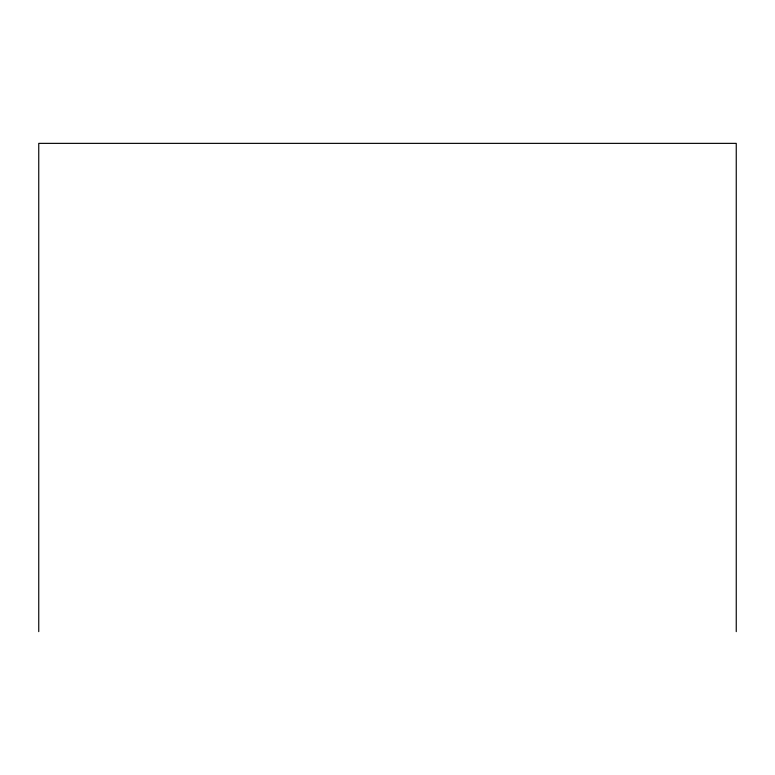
<?xml version="1.0" encoding="UTF-8"?>
<svg xmlns="http://www.w3.org/2000/svg" width="775" height="775" viewBox="0 0 775 775"><rect width="100%" height="100%" fill="white"/><g stroke="black" fill="none" stroke-linecap="round" stroke-linejoin="round"><path stroke-width="1.16" d="M736.25 631.635L736.25 143.365L38.75 143.365L38.75 631.635"/></g></svg>
